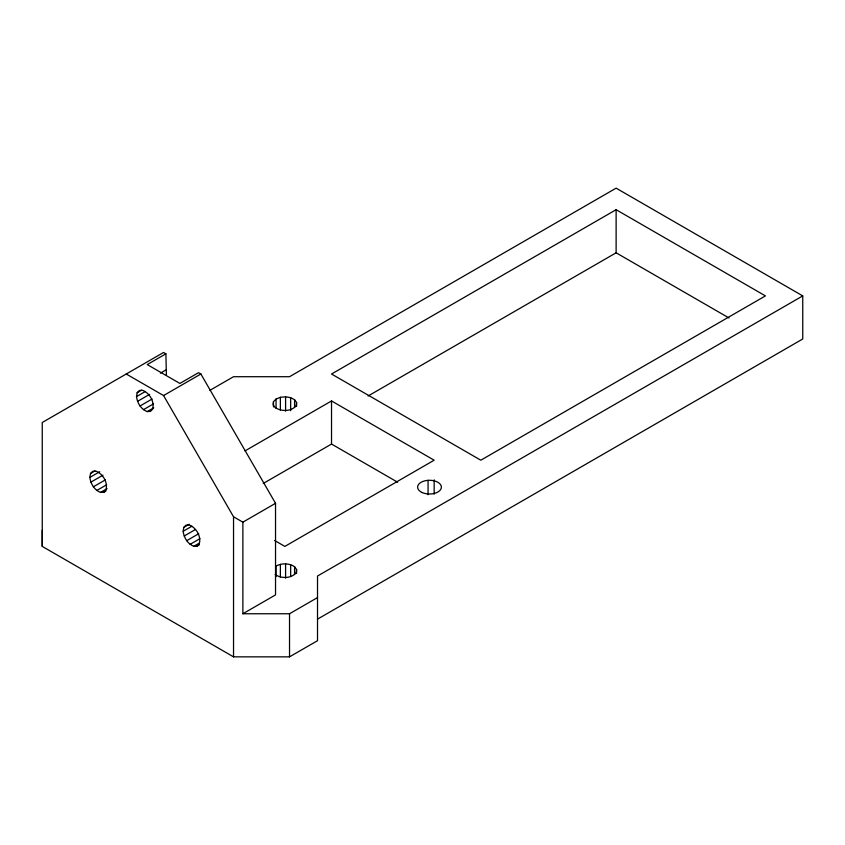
<?xml version="1.0" encoding="UTF-8"?>
<svg xmlns="http://www.w3.org/2000/svg" width="845" height="845" viewBox="0 0 845 845"><rect width="100%" height="100%" fill="white"/><g stroke="black" fill="none" stroke-linecap="round" stroke-linejoin="round"><path stroke-width="1.27" d="M317.519 619.142L802.75 338.993L802.75 295.898L317.519 576.036L317.519 640.69L289.529 656.85L233.537 656.85L42.25 546.409L42.25 422.5L163.56 352.46L165.895 353.812L166.402 374.926M233.537 656.85L233.537 516.781L163.56 395.555L126.232 374.008M317.519 597.584L289.529 613.755L242.874 613.755L242.874 522.168L233.537 516.781M165.895 353.812L147.231 364.586L179.89 383.44L198.554 372.666L200.878 374.008L275.533 503.314L275.533 594.891L242.874 613.755M276.051 576.512L276.051 566.055C281.776 563.023 289.138 563.055 294.588 566.71L296.584 569.541L296.584 573.459M280.371 577.367L280.371 564.302M285.589 578.17L285.589 563.805M285.589 411.166L285.589 396.801L280.371 397.298L276.051 399.051L273.463 401.713L273.146 404.755L275.143 407.586C281.406 411.663 291.335 411.779 296.257 405.579L296.584 402.526L294.588 399.706L290.659 397.657L285.589 396.801M290.659 410.723L290.659 397.657M294.588 407.543L294.588 399.706M296.584 406.445L296.584 402.526M263.239 483.467L331.525 444.047L331.525 400.952L434.161 460.208L284.86 546.409L274.604 540.483M428.066 494.705L428.066 480.34M434.161 494.167L434.161 479.802M728.95 317.942L616.121 252.803L616.121 209.697L331.525 374.018L480.816 460.208L765.422 295.898L616.121 209.697M296.584 569.541L296.257 572.583C291.335 578.783 281.406 578.677 275.143 574.589M89.855 477.414L90.499 473.538L92.675 471.288L95.95 471.109C103.069 473.939 108.023 482.442 105.984 489.984L103.808 492.234L100.523 492.413C94.365 490.079 90.595 483.752 89.855 477.414L99.731 471.711M136.51 396.601L137.154 392.724L139.33 390.474L142.604 390.295C149.723 393.126 154.688 401.628 152.639 409.17L150.463 411.42L147.178 411.599C141.02 409.276 137.249 402.949 136.51 396.601L145.287 391.531M183.164 531.283L183.809 527.407L185.984 525.157L189.269 524.988C196.378 527.808 201.342 536.311 199.293 543.863L197.117 546.113L193.832 546.282C187.674 543.958 183.904 537.631 183.164 531.283L191.942 526.213M160.402 373.141L165.895 369.973M137.154 392.724L141.537 390.189M137.524 401.343L149.597 394.372M140.006 406.001L152.079 399.03M163.56 395.555L200.878 374.008M143.449 409.667L153.325 403.963M147.178 411.599L153.769 407.797M209.887 390.358L233.537 376.712L289.529 376.712L616.121 188.15L802.75 295.898M90.499 473.538L94.883 471.003M90.869 482.157L102.942 475.186M93.341 486.815L105.424 479.844M96.795 490.48L106.671 484.776M100.523 492.413L107.114 488.611M103.808 492.234L105.995 490.966M245.039 450.881L331.525 400.952M368.093 395.999L616.121 252.803M183.809 527.407L189.301 524.238M184.178 536.026L195.163 529.688M186.66 540.694L198.733 533.723M190.104 544.349L199.98 538.645M193.832 546.282L199.325 543.113M197.117 546.113L199.314 544.845M242.874 522.168L275.533 503.314M331.525 444.047L397.668 482.241M294.588 566.71L294.588 574.547M290.659 564.671L290.659 576.417M289.529 613.755L289.529 656.85M280.371 397.298L280.371 410.353M276.051 399.051L276.051 408.188M273.463 401.713L273.463 406.941M42.25 530.248L42.25 546.409M422.173 492.55A11.872 6.855 0 0 0 441.259 488.114A11.872 6.855 0 0 0 425.067 480.784A11.872 6.855 0 0 0 422.173 492.55"/></g></svg>
